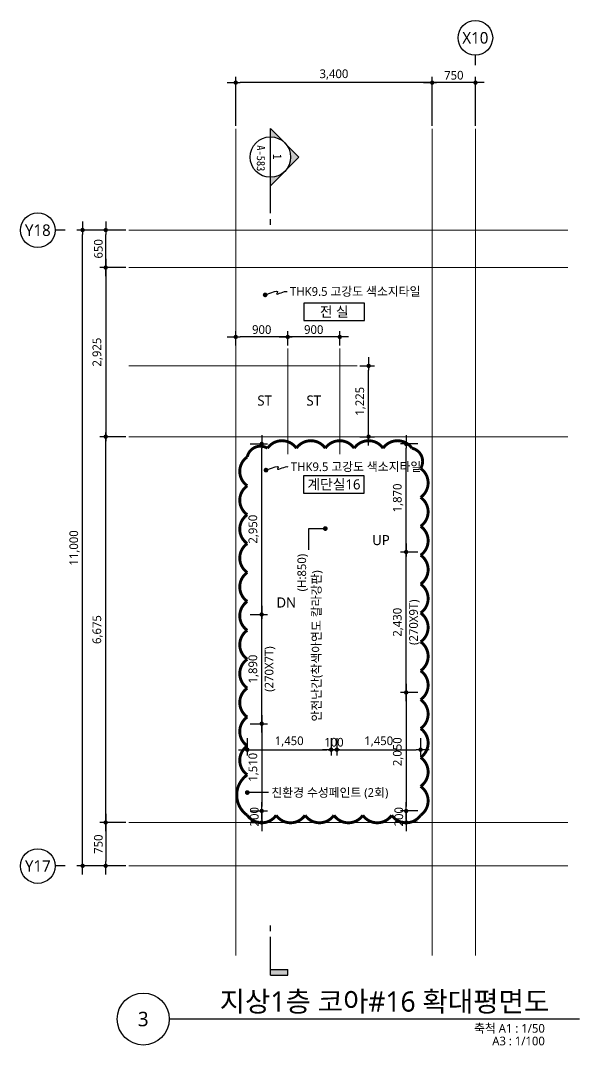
# Model space of a CAD drawing. Header units: millimetres. Extents: x 1467181 to 1720354, y 836037 to 895281.
# Drawn here: x 1620798 to 1630473, y 837511 to 855244 of the extents above; entities that cross this region are included whole.
import ezdxf
from ezdxf.enums import TextEntityAlignment as Align

# ---------------------------------------------------------------- set-up
doc = ezdxf.new("R2010")
doc.units = ezdxf.units.MM
doc.header["$MEASUREMENT"] = 0
doc.linetypes.add('CEN', pattern=[62, 60, -1, 0, -1])
doc.layers.get('0').update_dxf_attribs({"linetype": 'CONTINUOUS'})
for name, color, linetype, lineweight in [('A-AXIS-BUBL', 7, 'CONTINUOUS', 25), ('A-CNTL', 1, 'CEN', 15), ('A-DIMS', 7, 'CONTINUOUS', 25), ('A-MKXS-LEAD', 7, 'CONTINUOUS', 25), ('A-MKXS-MAK1', 3, 'CONTINUOUS', 25), ('A-MKXS-TEXT1', 3, 'CONTINUOUS', 25), ('A-MKXS-TEXT2', 7, 'CONTINUOUS', 25), ('A-MKXX-NAME', 3, 'CONTINUOUS', 25), ('A-MKXX-SYMB', 7, 'CONTINUOUS', 25), ('A-XXXX-SYMB', 7, 'CONTINUOUS', 25), ('A-XXXX-TXT1', 3, 'CONTINUOUS', 25), ('A-XXXX-TXT2', 3, 'CONTINUOUS', 25), ('REV-202205', 20, 'CONTINUOUS', 25)]:
    doc.layers.add(name, color=color, linetype=linetype, lineweight=lineweight)
doc.styles.add('HY울릉도L', font='')
doc.styles.add('돋움체', font='')
doc.styles.add('맑은고딕', font='malgun.ttf')
doc.styles.get('HY울릉도L').set_extended_font_data('HYwulM')
doc.styles.get('돋움체').set_extended_font_data('DotumChe')
doc.dimstyles.new('CDIM', dxfattribs={"dimtxt": 3, "dimasz": 1.5, "dimexe": 2, "dimexo": 1, "dimgap": 1, "dimtad": 1, "dimdec": 0, "dimrnd": 0.5, "dimzin": 0, "dimdsep": 32, "dimlunit": 6, "dimtxsty": 'HY울릉도L', "dimblk1": '_CIDOT', "dimblk2": '_CIDOT', "dimsah": 1, "dimcen": 5.5, "dimclrd": 2, "dimclre": 2, "dimclrt": 7, "dimadec": 0, "dimazin": 0, "dimtfac": 1, "dimtdec": 0, "dimtix": 1, "dimtmove": 2, "dimatfit": 1, "dimldrblk": '_CIDOT', "dimfxl": 1, "dimtolj": 1, "dimtzin": 0, "dimlwd": -1, "dimarcsym": 0})

# ---------------------------------------------------------------- blocks, each defined once
blk = doc.blocks.new('_CIDOT')
at = {"color": 0, "linetype": 'ByBlock'}
blk.add_line((2, 0), (-1, 0), dxfattribs=at)
at = {"color": 0, "linetype": 'ByBlock', "const_width": 0.5}
blk.add_lwpolyline([(-0.25, 0, 1), (0.25, 0, 1)], format="xyb", close=True, dxfattribs=at)
blk = doc.blocks.new('*D11')
at = {"layer": 'A-DIMS', "lineweight": -2, "transparency": 16777216}
for p, q in [((0, 1150), (0, 2000)), ((3400, 1150), (3400, 2000))]:
    blk.add_line(p, q, dxfattribs=at)
at = {"layer": 'A-DIMS', "transparency": 16777216}
blk.add_line((3325, 1900), (75, 1900), dxfattribs=at)
at = {"layer": 'A-DIMS', "transparency": 16777216, "xscale": 75, "yscale": 75, "zscale": 75, "rotation": 180}
blk.add_blockref('_CIDOT', (0, 1900), dxfattribs=at)
at = {"layer": 'A-DIMS', "transparency": 16777216, "xscale": 75, "yscale": 75, "zscale": 75}
blk.add_blockref('_CIDOT', (3400, 1900), dxfattribs=at)
at = {"layer": 'A-DIMS', "color": 3, "transparency": 16777216, "insert": (1700, 2040), "char_height": 150, "attachment_point": 5, "style": '맑은고딕'}
blk.add_mtext('\\A1;3,400', dxfattribs=at)
blk = doc.blocks.new('*D12')
at = {"layer": 'A-DIMS', "lineweight": -2, "transparency": 16777216}
for p, q in [((3400, 1150), (3400, 2000)), ((4150, 1150), (4150, 2000))]:
    blk.add_line(p, q, dxfattribs=at)
at = {"layer": 'A-DIMS', "transparency": 16777216}
blk.add_line((4075, 1900), (3475, 1900), dxfattribs=at)
at = {"layer": 'A-DIMS', "transparency": 16777216, "xscale": 75, "yscale": 75, "zscale": 75, "rotation": 180}
blk.add_blockref('_CIDOT', (3400, 1900), dxfattribs=at)
at = {"layer": 'A-DIMS', "transparency": 16777216, "xscale": 75, "yscale": 75, "zscale": 75}
blk.add_blockref('_CIDOT', (4150, 1900), dxfattribs=at)
at = {"layer": 'A-DIMS', "color": 3, "transparency": 16777216, "insert": (3775, 2027), "char_height": 150, "attachment_point": 5, "style": '맑은고딕'}
blk.add_mtext('\\A1;750', dxfattribs=at)
blk = doc.blocks.new('*D13')
at = {"layer": 'A-DIMS', "lineweight": -2, "transparency": 16777216}
for p, q in [((-1900, -650), (-2750, -650)), ((-1900, -11650), (-2750, -11650))]:
    blk.add_line(p, q, dxfattribs=at)
at = {"layer": 'A-DIMS', "transparency": 16777216}
blk.add_line((-2650, -11575), (-2650, -725), dxfattribs=at)
at = {"layer": 'A-DIMS', "transparency": 16777216, "xscale": 75, "yscale": 75, "zscale": 75}
for p, rotation in [((-2650, -650), 90), ((-2650, -11650), 270)]:
    blk.add_blockref('_CIDOT', p, dxfattribs=dict(at, rotation=rotation))
at = {"layer": 'A-DIMS', "color": 3, "transparency": 16777216, "insert": (-2790, -6150), "char_height": 150, "attachment_point": 5, "rotation": 90, "style": '맑은고딕'}
blk.add_mtext('\\A1;11,000', dxfattribs=at)
blk = doc.blocks.new('*D14')
at = {"layer": 'A-DIMS', "lineweight": -2, "transparency": 16777216}
for p, q in [((-1900, -650), (-2350, -650)), ((-1900, -1300), (-2350, -1300))]:
    blk.add_line(p, q, dxfattribs=at)
at = {"layer": 'A-DIMS', "transparency": 16777216}
blk.add_line((-2250, -1225), (-2250, -725), dxfattribs=at)
at = {"layer": 'A-DIMS', "transparency": 16777216, "xscale": 75, "yscale": 75, "zscale": 75}
for p, rotation in [((-2250, -650), 90), ((-2250, -1300), 270)]:
    blk.add_blockref('_CIDOT', p, dxfattribs=dict(at, rotation=rotation))
at = {"layer": 'A-DIMS', "color": 3, "transparency": 16777216, "insert": (-2377, -975), "char_height": 150, "attachment_point": 5, "rotation": 90, "style": '맑은고딕'}
blk.add_mtext('\\A1;650', dxfattribs=at)
blk = doc.blocks.new('*D15')
at = {"layer": 'A-DIMS', "lineweight": -2, "transparency": 16777216}
for p, q in [((-1900, -1300), (-2350, -1300)), ((-1900, -4225), (-2350, -4225))]:
    blk.add_line(p, q, dxfattribs=at)
at = {"layer": 'A-DIMS', "transparency": 16777216}
blk.add_line((-2250, -1375), (-2250, -4150), dxfattribs=at)
at = {"layer": 'A-DIMS', "transparency": 16777216, "xscale": 75, "yscale": 75, "zscale": 75}
for p, rotation in [((-2250, -1300), 90), ((-2250, -4225), 270)]:
    blk.add_blockref('_CIDOT', p, dxfattribs=dict(at, rotation=rotation))
at = {"layer": 'A-DIMS', "color": 3, "transparency": 16777216, "insert": (-2390, -2762), "char_height": 150, "attachment_point": 5, "rotation": 90, "style": '맑은고딕'}
blk.add_mtext('\\A1;2,925', dxfattribs=at)
blk = doc.blocks.new('*D16')
at = {"layer": 'A-DIMS', "lineweight": -2, "transparency": 16777216}
for p, q in [((-1900, -4225), (-2350, -4225)), ((-1900, -10900), (-2350, -10900))]:
    blk.add_line(p, q, dxfattribs=at)
at = {"layer": 'A-DIMS', "transparency": 16777216}
blk.add_line((-2250, -10825), (-2250, -4300), dxfattribs=at)
at = {"layer": 'A-DIMS', "transparency": 16777216, "xscale": 75, "yscale": 75, "zscale": 75}
for p, rotation in [((-2250, -4225), 90), ((-2250, -10900), 270)]:
    blk.add_blockref('_CIDOT', p, dxfattribs=dict(at, rotation=rotation))
at = {"layer": 'A-DIMS', "color": 3, "transparency": 16777216, "insert": (-2390, -7562), "char_height": 150, "attachment_point": 5, "rotation": 90, "style": '맑은고딕'}
blk.add_mtext('\\A1;6,675', dxfattribs=at)
blk = doc.blocks.new('*D17')
at = {"layer": 'A-DIMS', "lineweight": -2, "transparency": 16777216}
for p, q in [((-1900, -10900), (-2350, -10900)), ((-1900, -11650), (-2350, -11650))]:
    blk.add_line(p, q, dxfattribs=at)
at = {"layer": 'A-DIMS', "transparency": 16777216}
blk.add_line((-2250, -10975), (-2250, -11575), dxfattribs=at)
at = {"layer": 'A-DIMS', "transparency": 16777216, "xscale": 75, "yscale": 75, "zscale": 75}
for p, rotation in [((-2250, -10900), 90), ((-2250, -11650), 270)]:
    blk.add_blockref('_CIDOT', p, dxfattribs=dict(at, rotation=rotation))
at = {"layer": 'A-DIMS', "color": 3, "transparency": 16777216, "insert": (-2377, -11275), "char_height": 150, "attachment_point": 5, "rotation": 90, "style": '맑은고딕'}
blk.add_mtext('\\A1;750', dxfattribs=at)
blk = doc.blocks.new('*D18')
at = {"layer": 'A-DIMS', "lineweight": -2, "transparency": 16777216}
for p, q in [((900, -2650), (900, -2400)), ((1800, -2650), (1800, -2400))]:
    blk.add_line(p, q, dxfattribs=at)
at = {"layer": 'A-DIMS', "transparency": 16777216}
blk.add_line((1725, -2500), (975, -2500), dxfattribs=at)
at = {"layer": 'A-DIMS', "transparency": 16777216, "xscale": 75, "yscale": 75, "zscale": 75, "rotation": 180}
blk.add_blockref('_CIDOT', (900, -2500), dxfattribs=at)
at = {"layer": 'A-DIMS', "transparency": 16777216, "xscale": 75, "yscale": 75, "zscale": 75}
blk.add_blockref('_CIDOT', (1800, -2500), dxfattribs=at)
at = {"layer": 'A-DIMS', "color": 3, "transparency": 16777216, "insert": (1350, -2373), "char_height": 150, "attachment_point": 5, "style": '맑은고딕'}
blk.add_mtext('\\A1;900', dxfattribs=at)
blk = doc.blocks.new('*D19')
at = {"layer": 'A-DIMS', "lineweight": -2, "transparency": 16777216}
for p, q in [((0, -2650), (0, -2400)), ((900, -2650), (900, -2400))]:
    blk.add_line(p, q, dxfattribs=at)
at = {"layer": 'A-DIMS', "transparency": 16777216}
blk.add_line((825, -2500), (75, -2500), dxfattribs=at)
at = {"layer": 'A-DIMS', "transparency": 16777216, "xscale": 75, "yscale": 75, "zscale": 75, "rotation": 180}
blk.add_blockref('_CIDOT', (0, -2500), dxfattribs=at)
at = {"layer": 'A-DIMS', "transparency": 16777216, "xscale": 75, "yscale": 75, "zscale": 75}
blk.add_blockref('_CIDOT', (900, -2500), dxfattribs=at)
at = {"layer": 'A-DIMS', "color": 3, "transparency": 16777216, "insert": (450, -2373), "char_height": 150, "attachment_point": 5, "style": '맑은고딕'}
blk.add_mtext('\\A1;900', dxfattribs=at)
blk = doc.blocks.new('*D20')
at = {"layer": 'A-DIMS', "lineweight": -2, "transparency": 16777216}
for p, q in [((2150, -3000), (2400, -3000)), ((2150, -4225), (2400, -4225))]:
    blk.add_line(p, q, dxfattribs=at)
at = {"layer": 'A-DIMS', "transparency": 16777216}
blk.add_line((2300, -4150), (2300, -3075), dxfattribs=at)
at = {"layer": 'A-DIMS', "transparency": 16777216, "xscale": 75, "yscale": 75, "zscale": 75}
for p, rotation in [((2300, -3000), 90), ((2300, -4225), 270)]:
    blk.add_blockref('_CIDOT', p, dxfattribs=dict(at, rotation=rotation))
at = {"layer": 'A-DIMS', "color": 3, "transparency": 16777216, "insert": (2160, -3613), "char_height": 150, "attachment_point": 5, "rotation": 90, "style": '맑은고딕'}
blk.add_mtext('\\A1;1,225', dxfattribs=at)
blk = doc.blocks.new('CORE 11- 단면')
at = {"layer": 'A-MKXS-MAK1'}
h = blk.add_hatch(color=256, dxfattribs=at)
h.paths.add_polyline_path([(23432, 13653), (23185, 13406, 0.414214), (23185, 13901)])
h.paths.add_polyline_path([(23185, 13406), (22937, 13158), (22937, 13303, 0.198912)])
h.paths.add_polyline_path([(23185, 13901, 0.198912), (22937, 14003), (22937, 14148)])
blk.add_hatch(color=256, dxfattribs=at).paths.add_polyline_path([(23237, -402), (23237, -502), (22937, -502), (22937, -402)])
for p, q in [((22937, 14148), (23432, 13653)), ((22937, 12681), (22937, 14148)), ((22937, 13158), (23432, 13653)), ((22937, 12481), (22937, 12581)), ((22937, 261), (22937, 361)), ((22937, -502), (22937, 161)), ((22937, -402), (23237, -402)), ((22937, -502), (23237, -502)), ((23237, -502), (23237, -402))]:
    blk.add_line(p, q, dxfattribs=at)
blk.add_circle((22937, 13653), 350, dxfattribs=at)
at = {"layer": 'A-MKXS-TEXT2', "style": '돋움체'}
for s, height, p in [('A-583', 140, (22772, 13632)), ('1', 150, (23058, 13659))]:
    blk.add_text(s, height=height, rotation=270, dxfattribs=at).set_placement(p, align=Align.MIDDLE)
blk = doc.blocks.new('*D388')
at = {"layer": 'A-DIMS', "lineweight": -2, "transparency": 16777216}
for p, q in [((1627673, 846049), (1627373, 846049)), ((1627673, 843619), (1627373, 843619))]:
    blk.add_line(p, q, dxfattribs=at)
at = {"layer": 'A-DIMS', "transparency": 16777216}
blk.add_line((1627473, 843694), (1627473, 845974), dxfattribs=at)
at = {"layer": 'A-DIMS', "transparency": 16777216, "xscale": 75, "yscale": 75, "zscale": 75}
for p, rotation in [((1627473, 846049), 90), ((1627473, 843619), 270)]:
    blk.add_blockref('_CIDOT', p, dxfattribs=dict(at, rotation=rotation))
at = {"layer": 'A-DIMS', "color": 3, "transparency": 16777216, "char_height": 150, "attachment_point": 5, "rotation": 90, "style": '맑은고딕'}
for s, insert in [('\\A1;(270X9T)', (1627617, 844834)), ('\\A1;2,430', (1627333, 844834))]:
    blk.add_mtext(s, dxfattribs=dict(at, insert=insert))
blk = doc.blocks.new('*D389')
at = {"layer": 'A-DIMS', "lineweight": -2, "transparency": 16777216}
for p, q in [((1627673, 843619), (1627373, 843619)), ((1627673, 841569), (1627373, 841569))]:
    blk.add_line(p, q, dxfattribs=at)
at = {"layer": 'A-DIMS', "transparency": 16777216}
blk.add_line((1627473, 843544), (1627473, 841644), dxfattribs=at)
at = {"layer": 'A-DIMS', "transparency": 16777216, "xscale": 75, "yscale": 75, "zscale": 75}
for p, rotation in [((1627473, 843619), 90), ((1627473, 841569), 270)]:
    blk.add_blockref('_CIDOT', p, dxfattribs=dict(at, rotation=rotation))
at = {"layer": 'A-DIMS', "color": 3, "transparency": 16777216, "insert": (1627333, 842594), "char_height": 150, "attachment_point": 5, "rotation": 90, "style": '맑은고딕'}
blk.add_mtext('\\A1;2,050', dxfattribs=at)
blk = doc.blocks.new('*D390')
at = {"layer": 'A-DIMS', "lineweight": -2, "transparency": 16777216}
for p, q in [((1627673, 847919), (1627373, 847919)), ((1627673, 846049), (1627373, 846049))]:
    blk.add_line(p, q, dxfattribs=at)
at = {"layer": 'A-DIMS', "transparency": 16777216}
blk.add_line((1627473, 846124), (1627473, 847844), dxfattribs=at)
at = {"layer": 'A-DIMS', "transparency": 16777216, "xscale": 75, "yscale": 75, "zscale": 75}
for p, rotation in [((1627473, 847919), 90), ((1627473, 846049), 270)]:
    blk.add_blockref('_CIDOT', p, dxfattribs=dict(at, rotation=rotation))
at = {"layer": 'A-DIMS', "color": 3, "transparency": 16777216, "insert": (1627333, 846984), "char_height": 150, "attachment_point": 5, "rotation": 90, "style": '맑은고딕'}
blk.add_mtext('\\A1;1,870', dxfattribs=at)
blk = doc.blocks.new('*D391')
at = {"layer": 'A-DIMS', "lineweight": -2, "transparency": 16777216}
for p, q in [((1624724, 842829), (1624724, 842529)), ((1626174, 842829), (1626174, 842529))]:
    blk.add_line(p, q, dxfattribs=at)
at = {"layer": 'A-DIMS', "transparency": 16777216}
blk.add_line((1624799, 842629), (1626099, 842629), dxfattribs=at)
at = {"layer": 'A-DIMS', "transparency": 16777216, "xscale": 75, "yscale": 75, "zscale": 75, "rotation": 180}
blk.add_blockref('_CIDOT', (1624724, 842629), dxfattribs=at)
at = {"layer": 'A-DIMS', "transparency": 16777216, "xscale": 75, "yscale": 75, "zscale": 75}
blk.add_blockref('_CIDOT', (1626174, 842629), dxfattribs=at)
at = {"layer": 'A-DIMS', "color": 3, "transparency": 16777216, "insert": (1625449, 842770), "char_height": 150, "attachment_point": 5, "style": '맑은고딕'}
blk.add_mtext('\\A1;1,450', dxfattribs=at)
blk = doc.blocks.new('*D392')
at = {"layer": 'A-DIMS', "lineweight": -2, "transparency": 16777216}
for p, q in [((1626274, 842829), (1626274, 842529)), ((1627723, 842829), (1627723, 842529))]:
    blk.add_line(p, q, dxfattribs=at)
at = {"layer": 'A-DIMS', "transparency": 16777216}
blk.add_line((1626349, 842629), (1627648, 842629), dxfattribs=at)
at = {"layer": 'A-DIMS', "transparency": 16777216, "xscale": 75, "yscale": 75, "zscale": 75, "rotation": 180}
blk.add_blockref('_CIDOT', (1626274, 842629), dxfattribs=at)
at = {"layer": 'A-DIMS', "transparency": 16777216, "xscale": 75, "yscale": 75, "zscale": 75}
blk.add_blockref('_CIDOT', (1627723, 842629), dxfattribs=at)
at = {"layer": 'A-DIMS', "color": 3, "transparency": 16777216, "insert": (1626998, 842770), "char_height": 150, "attachment_point": 5, "style": '맑은고딕'}
blk.add_mtext('\\A1;1,450', dxfattribs=at)
blk = doc.blocks.new('*D393')
at = {"layer": 'A-DIMS', "lineweight": -2, "transparency": 16777216}
for p, q in [((1626174, 842829), (1626174, 842529)), ((1626273, 842829), (1626273, 842529))]:
    blk.add_line(p, q, dxfattribs=at)
at = {"layer": 'A-DIMS', "transparency": 16777216}
for p, q in [((1626099, 842629), (1626024, 842629)), ((1626174, 842629), (1626273, 842629)), ((1626348, 842629), (1626423, 842629))]:
    blk.add_line(p, q, dxfattribs=at)
at = {"layer": 'A-DIMS', "transparency": 16777216, "xscale": 75, "yscale": 75, "zscale": 75}
blk.add_blockref('_CIDOT', (1626174, 842629), dxfattribs=at)
at = {"layer": 'A-DIMS', "transparency": 16777216, "xscale": 75, "yscale": 75, "zscale": 75, "rotation": 180}
blk.add_blockref('_CIDOT', (1626273, 842629), dxfattribs=at)
at = {"layer": 'A-DIMS', "color": 3, "transparency": 16777216, "insert": (1626223, 842757), "char_height": 150, "attachment_point": 5, "style": '맑은고딕'}
blk.add_mtext('\\A1;100', dxfattribs=at)
blk = doc.blocks.new('*D394')
at = {"layer": 'A-DIMS', "lineweight": -2, "transparency": 16777216}
for p, q in [((1624773, 844969), (1625073, 844969)), ((1624773, 843079), (1625073, 843079))]:
    blk.add_line(p, q, dxfattribs=at)
at = {"layer": 'A-DIMS', "transparency": 16777216}
blk.add_line((1624973, 843154), (1624973, 844894), dxfattribs=at)
at = {"layer": 'A-DIMS', "transparency": 16777216, "xscale": 75, "yscale": 75, "zscale": 75}
for p, rotation in [((1624973, 844969), 90), ((1624973, 843079), 270)]:
    blk.add_blockref('_CIDOT', p, dxfattribs=dict(at, rotation=rotation))
at = {"layer": 'A-DIMS', "color": 3, "transparency": 16777216, "char_height": 150, "attachment_point": 5, "rotation": 90, "style": '맑은고딕'}
for s, insert in [('\\A1;(270X7T)', (1625117, 844024)), ('\\A1;1,890', (1624833, 844024))]:
    blk.add_mtext(s, dxfattribs=dict(at, insert=insert))
blk = doc.blocks.new('*D395')
at = {"layer": 'A-DIMS', "lineweight": -2, "transparency": 16777216}
for p, q in [((1624773, 843079), (1625073, 843079)), ((1624773, 841569), (1625073, 841569))]:
    blk.add_line(p, q, dxfattribs=at)
at = {"layer": 'A-DIMS', "transparency": 16777216}
blk.add_line((1624973, 843004), (1624973, 841644), dxfattribs=at)
at = {"layer": 'A-DIMS', "transparency": 16777216, "xscale": 75, "yscale": 75, "zscale": 75}
for p, rotation in [((1624973, 843079), 90), ((1624973, 841569), 270)]:
    blk.add_blockref('_CIDOT', p, dxfattribs=dict(at, rotation=rotation))
at = {"layer": 'A-DIMS', "color": 3, "transparency": 16777216, "insert": (1624833, 842324), "char_height": 150, "attachment_point": 5, "rotation": 90, "style": '맑은고딕'}
blk.add_mtext('\\A1;1,510', dxfattribs=at)
blk = doc.blocks.new('*D396')
at = {"layer": 'A-DIMS', "lineweight": -2, "transparency": 16777216}
for p, q in [((1624773, 847919), (1625073, 847919)), ((1624773, 844969), (1625073, 844969))]:
    blk.add_line(p, q, dxfattribs=at)
at = {"layer": 'A-DIMS', "transparency": 16777216}
blk.add_line((1624973, 845044), (1624973, 847844), dxfattribs=at)
at = {"layer": 'A-DIMS', "transparency": 16777216, "xscale": 75, "yscale": 75, "zscale": 75}
for p, rotation in [((1624973, 847919), 90), ((1624973, 844969), 270)]:
    blk.add_blockref('_CIDOT', p, dxfattribs=dict(at, rotation=rotation))
at = {"layer": 'A-DIMS', "color": 3, "transparency": 16777216, "insert": (1624833, 846444), "char_height": 150, "attachment_point": 5, "rotation": 90, "style": '맑은고딕'}
blk.add_mtext('\\A1;2,950', dxfattribs=at)
blk = doc.blocks.new('*D417')
at = {"layer": 'A-DIMS', "transparency": 16777216}
for p, q in [((1624973, 841644), (1624973, 841719)), ((1624973, 841569), (1624973, 841369)), ((1624973, 841294), (1624973, 841219))]:
    blk.add_line(p, q, dxfattribs=at)
at = {"layer": 'A-DIMS', "lineweight": -2, "transparency": 16777216}
for p, q in [((1624773, 841569), (1625073, 841569)), ((1624773, 841369), (1625073, 841369))]:
    blk.add_line(p, q, dxfattribs=at)
at = {"layer": 'A-DIMS', "transparency": 16777216, "xscale": 75, "yscale": 75, "zscale": 75}
for p, rotation in [((1624973, 841569), 270), ((1624973, 841369), 90)]:
    blk.add_blockref('_CIDOT', p, dxfattribs=dict(at, rotation=rotation))
at = {"layer": 'A-DIMS', "color": 3, "transparency": 16777216, "insert": (1624846, 841469), "char_height": 150, "attachment_point": 5, "rotation": 90, "style": '맑은고딕'}
blk.add_mtext('\\A1;200', dxfattribs=at)
blk = doc.blocks.new('*D418')
at = {"layer": 'A-DIMS', "transparency": 16777216}
for p, q in [((1627473, 841644), (1627473, 841719)), ((1627473, 841569), (1627473, 841369)), ((1627473, 841294), (1627473, 841219))]:
    blk.add_line(p, q, dxfattribs=at)
at = {"layer": 'A-DIMS', "lineweight": -2, "transparency": 16777216}
for p, q in [((1627673, 841569), (1627373, 841569)), ((1627673, 841369), (1627373, 841369))]:
    blk.add_line(p, q, dxfattribs=at)
at = {"layer": 'A-DIMS', "transparency": 16777216, "xscale": 75, "yscale": 75, "zscale": 75}
for p, rotation in [((1627473, 841569), 270), ((1627473, 841369), 90)]:
    blk.add_blockref('_CIDOT', p, dxfattribs=dict(at, rotation=rotation))
at = {"layer": 'A-DIMS', "color": 3, "transparency": 16777216, "insert": (1627346, 841469), "char_height": 150, "attachment_point": 5, "rotation": 90, "style": '맑은고딕'}
blk.add_mtext('\\A1;200', dxfattribs=at)
blk = doc.blocks.new('CORE11_GRID')
at = {"layer": 'A-AXIS-BUBL', "ltscale": 0.2}
for p, q in [((4150, 2200), (4150, 2375)), ((-2950, -650), (-3125, -650)), ((-2950, -11650), (-3125, -11650))]:
    blk.add_line(p, q, dxfattribs=at)
for centre in [(4147.1, 2675), (-3425, -652.9), (-3425, -11652.9)]:
    blk.add_circle(centre, 300, dxfattribs=at)
at = {"layer": 'A-CNTL'}
for p, q in [((0, -13200), (0, 1100)), ((3400, -13200), (3400, 1100)), ((4150, -13200), (4150, 1100)), ((-1850, -650), (5750, -650)), ((-1850, -1300), (5750, -1300)), ((900, -4525), (900, -2700)), ((1800, -4525), (1800, -2700)), ((-1850, -3000), (2100, -3000)), ((-1850, -4225), (5750, -4225)), ((-1850, -10900), (5750, -10900)), ((-1850, -11650), (5750, -11650))]:
    blk.add_line(p, q, dxfattribs=at)
at = {"layer": 'A-XXXX-TXT2', "ltscale": 0.2, "style": '맑은고딕'}
for s, p in [('X10', (4147.1, 2675)), ('Y18', (-3425, -652.9)), ('Y17', (-3425, -11652.9))]:
    blk.add_text(s, height=200, dxfattribs=at).set_placement(p, align=Align.MIDDLE)
at = {"layer": 'A-DIMS'}
for base, p1, p2, angle, picture, middle in [((0, 1900), (3400, 1100), (0, 1100), 180, '*D11', (1700, 2040.1)), ((3400, 1900), (4150, 1100), (3400, 1100), 180, '*D12', (3775, 2027.5)), ((-2650, -650), (-1850, -11650), (-1850, -650), 270, '*D13', (-2790.5, -6150)), ((-2250, -650), (-1850, -1300), (-1850, -650), 270, '*D14', (-2377.5, -975)), ((-2250, -4225), (-1850, -1300), (-1850, -4225), 90, '*D15', (-2390.1, -2762.5)), ((0, -2500), (900, -2700), (0, -2700), 0, '*D19', (450, -2372.5)), ((900, -2500), (1800, -2700), (900, -2700), 0, '*D18', (1350, -2372.5)), ((2300, -3000), (2100, -4225), (2100, -3000), 270, '*D20', (2159.5, -3612.5)), ((-2250, -4225), (-1850, -10900), (-1850, -4225), 270, '*D16', (-2390.1, -7562.5)), ((-2250, -11650), (-1850, -10900), (-1850, -11650), 90, '*D17', (-2377.5, -11275))]:
    dim = blk.add_linear_dim(base=base, p1=p1, p2=p2, angle=angle, dimstyle='CDIM', override={"dimscale": 50, "dimtxsty": '맑은고딕', "dimclrd": 256, "dimclre": 256, "dimclrt": 3}, dxfattribs=at)
    dim.commit()
    dim.dimension.update_dxf_attribs({"geometry": picture, "text_midpoint": middle})

msp = doc.modelspace()

# ---------------------------------------------------------------- linework, layer by layer
at = {"layer": 'A-MKXS-LEAD', "const_width": 40}
for points in [[(1625012.1, 850499.5, 1), (1625053.6, 850495.4, 1)], [(1625026.4, 847467.5, 1), (1625067.9, 847463.3, 1)], [(1626071.2, 846433.6, 1), (1626075.3, 846475.1, 1)], [(1624702.3, 841889.7, 1), (1624743.8, 841885.6, 1)]]:
    msp.add_lwpolyline(points, format="xyb", close=True, dxfattribs=at)
at = {"layer": 'A-MKXS-LEAD'}
for points in [[(1625032, 850497.2), (1625129.8, 850534), (1625193.5, 850553.9), (1625229.7, 850560.4), (1625245.1, 850556.9), (1625246.3, 850547), (1625239.8, 850534.2), (1625232.2, 850522), (1625230.3, 850513.9), (1625238.9, 850512.6), (1625257.1, 850517), (1625281.9, 850525.2), (1625310.8, 850535.3), (1625341, 850545.4), (1625369.8, 850553.6), (1625394.5, 850557.9), (1625412.4, 850556.4)], [(1625046.3, 847465.1), (1625144.1, 847501.9), (1625207.8, 847521.8), (1625244, 847528.3), (1625259.4, 847524.8), (1625260.5, 847514.9), (1625254.1, 847502.1), (1625246.5, 847489.9), (1625244.6, 847481.8), (1625253.2, 847480.5), (1625271.4, 847484.9), (1625296.2, 847493.1), (1625325.1, 847503.2), (1625355.3, 847513.3), (1625384.1, 847521.5), (1625408.8, 847525.8), (1625426.7, 847524.4)], [(1625790.1, 846087.3), (1625790.1, 846454.4), (1626073.3, 846454.4)], [(1625090.1, 841887.6), (1624723.1, 841887.6), (1624723.1, 841887.6)]]:
    msp.add_lwpolyline(points, dxfattribs=at)
at = {"layer": 'A-MKXX-SYMB'}
for points in [[(1626753, 850355.7), (1625703, 850355.7), (1625703, 850055.7), (1626753, 850055.7)], [(1626748.2, 847369.4), (1625698.2, 847369.4), (1625698.2, 847069.4), (1626748.2, 847069.4)]]:
    msp.add_lwpolyline(points, close=True, dxfattribs=at)
at = {"layer": 'A-XXXX-SYMB'}
msp.add_line((1630473.2, 837969.4), (1623373.2, 837969.4), dxfattribs=at)
msp.add_circle((1622923.2, 837969.4), 450, dxfattribs=at)
at = {"layer": 'REV-202205', "const_width": 50}
msp.add_lwpolyline([(1624723.2, 841494.4, 0.5205671), (1625223.2, 841494.4, 0.5205671), (1625723.2, 841494.4, 0.5205671), (1626223.2, 841494.4, 0.5205671), (1626723.2, 841494.4, 0.5205671), (1627223.2, 841494.4, 0.5205671), (1627723.2, 841494.4, 0.5205671), (1627723.2, 841994.4, 0.5205671), (1627723.2, 842494.4, 0.5205671), (1627723.2, 842994.4, 0.5205671), (1627723.2, 843494.4, 0.5205671), (1627723.2, 843994.4, 0.5205671), (1627723.2, 844494.4, 0.5205671), (1627723.2, 844994.4, 0.5205671), (1627723.2, 845494.4, 0.5205671), (1627723.2, 845994.4, 0.5205671), (1627723.2, 846494.4, 0.5205671), (1627723.2, 846994.4, 0.5205671), (1627723.2, 847494.4, 0.5205671), (1627573.2, 847844.4, 0.5205671), (1627073.2, 847844.4, 0.5205671), (1626573.2, 847844.4, 0.5205671), (1626073.2, 847844.4, 0.5205671), (1625573.2, 847844.4, 0.5205671), (1625073.2, 847844.4, 0.5205671), (1624723.2, 847694.4, 0.5205671), (1624723.2, 847194.4, 0.5205671), (1624723.2, 846694.4, 0.5205671), (1624723.2, 846194.4, 0.5205671), (1624723.2, 845694.4, 0.5205671), (1624723.2, 845194.4, 0.5205671), (1624723.2, 844694.4, 0.5205671), (1624723.2, 844194.4, 0.5205671), (1624723.2, 843694.4, 0.5205671), (1624723.2, 843194.4, 0.5205671), (1624723.2, 842694.4, 0.5205671), (1624723.2, 842194.4, 0.5205671)], format="xyb", close=True, dxfattribs=at)

# ---------------------------------------------------------------- block references
at = {"layer": 'A-DIMS'}
for name, p in [('CORE11_GRID', (1624523.2, 852269.4)), ('CORE 11- 단면', (1602185.9, 839228.5))]:
    msp.add_blockref(name, p, dxfattribs=at)

# ---------------------------------------------------------------- texts
at = {"layer": 'A-MKXS-TEXT1', "style": '맑은고딕'}
for s, p in [('THK9.5 고강도 색소지타일', (1625462.4, 850556.4)), ('THK9.5 고강도 색소지타일', (1625476.7, 847524.4)), ('친환경 수성페인트 (2회)', (1625140.1, 841887.6))]:
    msp.add_text(s, height=150, dxfattribs=at).set_placement(p, align=Align.MIDDLE_LEFT)
for s, p in [('(H:850)', (1625666.1, 845367.8)), ('안전난간(착색아연도 칼라강판)', (1625921.2, 843117.4))]:
    msp.add_text(s, height=150, rotation=90, dxfattribs=at).set_placement(p, align=Align.MIDDLE_LEFT)
at = {"layer": 'A-MKXX-NAME', "style": '맑은고딕'}
for s, p in [('전 실', (1626228, 850205.7)), ('ST', (1625023.2, 848669.4)), ('ST', (1625873.2, 848669.4)), ('계단실16', (1626223.2, 847219.4)), ('UP', (1627037.2, 846255.5)), ('DN', (1625398, 845175.5))]:
    msp.add_text(s, height=175, dxfattribs=at).set_placement(p, align=Align.MIDDLE_CENTER)
at = {"layer": 'A-XXXX-TXT1', "style": '맑은고딕'}
msp.add_text('지상1층 코아#16 확대평면도', height=350, dxfattribs=at).set_placement((1629951.2, 837992), align=Align.BOTTOM_RIGHT)
msp.add_text('3', height=250, dxfattribs=at).set_placement((1622923.2, 837969.4), align=Align.MIDDLE)
for s, p in [('축척 A1 : 1/50', (1629873.4, 837883.2)), ('A3 : 1/100', (1629873.4, 837664.3))]:
    msp.add_text(s, height=150, dxfattribs=at).set_placement(p, align=Align.TOP_RIGHT)

# ---------------------------------------------------------------- dimensions: what is measured, and where the dimension line sits
at = {"layer": 'A-DIMS'}
for base, p1, p2, text, picture, middle in [((1624973.3, 847919.4), (1624723.3, 844969.4), (1624723.3, 847919.4), '<>\\X', '*D396', (1624973.3, 846444.4)), ((1627473.3, 847919.4), (1627723.3, 846049.4), (1627723.3, 847919.4), '<>\\X', '*D390', (1627473.3, 846984.4)), ((1627473.3, 846049.4), (1627723.3, 843619.4), (1627723.3, 846049.4), '<>\\X(270X9T)', '*D388', (1627473.3, 844834.4)), ((1624973.3, 844969.4), (1624723.3, 843079.4), (1624723.3, 844969.4), '<>\\X(270X7T)', '*D394', (1624973.3, 844024.4))]:
    dim = msp.add_linear_dim(base=base, p1=p1, p2=p2, angle=270, text=text, dimstyle='CDIM', override={"dimscale": 50, "dimtxsty": '맑은고딕', "dimclrd": 256, "dimclre": 256, "dimclrt": 3}, dxfattribs=at)
    dim.commit()
    dim.dimension.update_dxf_attribs({"geometry": picture, "text_midpoint": middle})
for base, p1, p2, angle, picture, middle in [((1627473.3, 841569.4), (1627723.3, 843619.4), (1627723.3, 841569.4), 270, '*D389', (1627333.2, 842594.4)), ((1624973.3, 841569.4), (1624723.3, 843079.4), (1624723.3, 841569.4), 270, '*D395', (1624832.8, 842324.4)), ((1626173.5, 842629.4), (1624723.5, 842879.4), (1626173.5, 842879.4), 180, '*D391', (1625448.5, 842769.8)), ((1626273.2, 842629.4), (1626173.5, 842879.4), (1626273.2, 842879.4), 180, '*D393', (1626223.4, 842757.3)), ((1627723.2, 842629.4), (1626273.5, 842879.4), (1627723.2, 842879.4), 180, '*D392', (1626998.4, 842769.8)), ((1624973.3, 841369.4), (1624723.3, 841569.4), (1624723.3, 841369.4), 270, '*D417', (1624845.8, 841469.4)), ((1627473.2, 841369.4), (1627723.3, 841569.4), (1627723.3, 841369.4), 270, '*D418', (1627345.7, 841469.4))]:
    dim = msp.add_linear_dim(base=base, p1=p1, p2=p2, angle=angle, dimstyle='CDIM', override={"dimscale": 50, "dimtxsty": '맑은고딕', "dimclrd": 256, "dimclre": 256, "dimclrt": 3}, dxfattribs=at)
    dim.commit()
    dim.dimension.update_dxf_attribs({"geometry": picture, "text_midpoint": middle})

doc.saveas('drawing.dxf')
